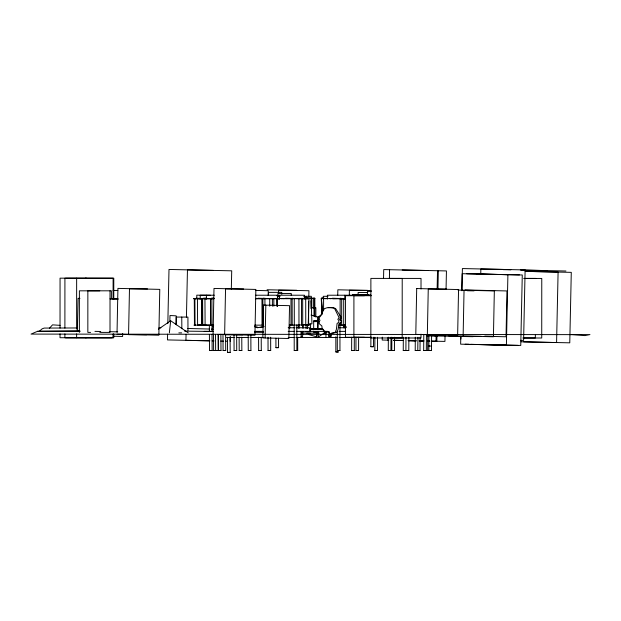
<?xml version="1.0" encoding="UTF-8"?>
<svg xmlns="http://www.w3.org/2000/svg" width="621" height="621" viewBox="0 0 621 621"><rect width="100%" height="100%" fill="white"/><g stroke="black" fill="none" stroke-linecap="round" stroke-linejoin="round"><path stroke-width="0.93" d="M60.027 333.881L60.027 337.723L111.664 337.746M60.027 328.113L60.058 278.161L113.783 278.2L113.767 299.338M64.887 333.888L64.887 337.731L113.744 337.762L113.752 333.919M64.894 328.129L64.918 278.169M76.616 337.746L76.616 333.904M76.624 329.099L76.647 278.185M79.379 332.398L79.387 290.83L111.392 290.814L111.384 298.554M110.026 290.838L110.01 332.398L99.818 332.398M113.084 333.927L113.076 337.77L65.554 337.723M113.1 299.345L113.115 278.208L65.585 278.161M277.44 299.081L277.447 295.223L255.627 295.223M337.087 351.928L335.845 351.913L335.845 336.761M339.974 324.938L339.943 350.5L337.296 350.492L337.312 331.56M339.136 325.156L340.122 325.14L340.122 322.307M340.122 320.42L340.145 298.685L342.769 298.554M341.954 325.086L345.26 325.125L341.674 325.156L341.705 298.701L321.259 298.522L322.058 313.644M343.685 325.148L343.716 298.693L345.276 298.685M420.991 334.145L420.991 337.987L370.853 337.964L370.884 278.402L421.022 278.425L421.015 288.998M535.341 335.115L535.341 338.003L523.092 337.987M279.512 299.081L279.52 295.223L304.461 295.223L304.453 299.081M306.161 298.235L306.169 296.302M352.844 350.516L351.633 350.485L351.672 337.234M351.633 350.485L354.28 350.5L354.312 337.25M355.98 337.234L355.957 350.492L357.455 350.516L358.589 350.5L358.612 337.25M377.521 337.25L377.483 350.5L375.907 350.508L374.836 350.492L374.874 337.234M323.262 299.206L323.277 296.302L328.004 296.302M327.376 299.081L327.391 295.223L362.322 295.223M344.795 299.081L344.818 295.223M373.524 337.226L373.493 346.697L371.971 346.697L370.853 346.681L370.892 337.211M394.49 337.25L394.428 350.508L393.45 350.516L391.781 350.485L391.835 337.234M358.1 295.394L358.115 292.499L367.787 292.499M367.407 295.278L367.43 291.412L371.296 291.412M390.989 337.25L390.927 350.508L389.313 350.508L388.272 350.485L388.342 337.226M405.979 337.257L405.901 350.508L404.892 350.508L403.254 350.485L403.324 337.226M407.384 350.508L406.142 350.485L408.789 350.508L408.859 337.257M416.644 350.492L420.006 350.516L420.083 337.257M416.412 350.5L415.224 350.485L415.294 337.226M415.208 350.477L417.77 350.516L417.933 337.257M423.794 334.385L423.677 350.477L424.795 350.5L426.309 350.516L426.433 334.416M425.781 350.508L425.028 350.477L427.675 350.516L427.776 335.363M431.595 335.363L431.486 350.516L430.508 350.5L428.839 350.477L428.94 335.332M117.043 332.297L117.92 288.385L159.776 289.378L158.86 335.2L117.012 334.207M122.679 333.609L122.624 336.473L113.107 336.24M213.081 334.261L213.997 288.439L255.852 289.433L254.936 335.255L219.741 334.416M268.163 295.495L268.264 290.721L255.899 290.426M278.573 293.073L278.635 290.209L296.706 290.279M308.816 296.473L308.932 290.744L267.077 289.751M337.731 295.518L337.847 289.79L371.141 290.581M349.305 295.022L349.398 290.248L367.477 290.325M452.763 334.556L452.725 336.466L449.146 336.077M167.608 334.129L167.484 339.92L209.293 340.828M167.833 323.51L168.997 269.452L231.718 270.818L231.322 289.153M186.059 334.548L185.935 340.339L209.906 340.82M186.432 317.176L187.457 269.871L213.259 270.391M230.205 341.286L230.306 336.458M265.113 337.987L265.819 305.159M382.272 337.141L382.21 340.036L388.862 340.184M383.545 278.262L383.731 269.568L446.445 270.935L446.057 289.277M388.063 340.223L388.125 337.327M389.39 278.441L389.577 269.755M436.012 341.255L436.136 335.464M437.13 289.13L437.526 270.787M436.943 335.456L436.819 341.247L431.191 341.131M437.945 289.122L438.333 270.779M445.055 335.612L444.931 341.403L431.3 341.154M460.805 336.45L460.642 344.174L520.755 345.447L522.277 274.979L462.156 273.706L461.799 290.116M460.883 339.027L460.945 336.132M461.923 290.768L462.404 268.559L525.118 269.925L523.604 340.393L520.755 340.331M480.755 273.814L480.856 268.986L506.666 269.506M169.867 321.127L169.999 315.522L176.147 315.833L175.937 324.247M289.712 328.424L289.898 324.667M302.854 331.327L302.567 336.962L300.836 336.194M302.994 328.509L303.188 324.752M317.292 331.327L316.873 336.962L308.606 334.509M317.51 328.509L318.286 318.169M169.37 332.864L170.674 320.762L188.287 332.864M263.203 326.545L263.428 324.667M302.784 326.63L303.032 324.752M329.146 335.456L329.402 333.632M255.099 326.545L255.378 324.667M307.713 298.352L304.981 298.049M49.486 328.23L52.529 324.853L60.144 325.35M289.828 325.156L309.506 324.806L301.379 324.69M569.659 334.572L589.95 334.587L584.928 335.604L571.91 334.634L31.05 334.09L37.547 331.311L39.371 331.249L42.088 328.851L44.176 328.074L76.756 327.966M158.417 329.184L170.674 320.762M322.299 314.117L317.742 317.23L318.115 328.509M325.978 331.761L318.387 336.962L318.208 331.327M260.16 327.562L263.762 326.755M296.473 350.516L297.7 350.485L297.669 337.234M264.034 326.351L257.552 327.764L254.882 326.957M374.836 350.492L376.07 350.477M314.723 308.66L314.692 298.266L277.315 298.647L277.323 306.207M213.678 325.14L210.612 325.156L210.449 298.701L213.826 298.647M339.33 298.491L341.022 298.227M368.3 294.781L353.007 294.509L354.995 294.439M234.001 334.416L234.086 350.508L235.343 350.485M235.483 350.508L236.733 350.485L236.648 334.385M227.441 337.288L227.542 352.433L228.761 352.41M228.963 352.425L230.189 352.402L230.088 337.25M388.272 350.485L389.538 350.485M330.139 298.685L330.977 298.6M276.787 306.153L276.78 298.6L279.66 298.453M321.259 298.522L327.065 298.538M277.455 306.192L277.315 298.647L279.66 298.608L276.78 298.6L279.722 298.577M337.296 350.492L339.943 350.5M204.946 298.67L210.535 298.685L210.698 325.14L205.109 325.125L204.946 298.67L206.288 298.631M248.198 335.356L248.268 350.508L250.915 350.485L250.853 335.34M250.915 350.485L248.307 350.508M391.781 350.485L394.428 350.508M239.116 337.257L239.194 350.508L241.848 350.485L241.771 337.226M335.845 351.913L338.492 351.913L337.25 351.897M277.54 298.468L279.481 298.46L259.011 298.6M268.016 337.25L268.055 350.5L269.615 350.508L270.694 350.492L270.655 337.234M258.569 337.25L258.639 350.508L260.23 350.508L261.286 350.485L261.216 337.226M307.915 298.259L306.075 298.251M275.903 338.181L275.941 347.651L277.44 347.651L278.573 347.636L278.534 338.166M367.826 294.665L352.542 294.455L353.473 294.486M294.183 324.938L294.222 350.5L297.7 350.485M296.815 324.923L296.861 350.492L295.076 350.5L295.806 350.516M337.451 298.554L332.701 298.693M403.254 350.485L405.901 350.508M307.325 298.39L311.082 298.251L311.959 323.859L309.134 323.968M222.978 334.416L223.079 350.516L225.71 350.477L225.617 334.385M225.71 350.485L223.079 350.516M209.401 334.416L209.502 350.516L211.07 350.5L212.149 350.485L212.04 334.385M215.534 334.416L215.642 350.516L216.1 350.5M370.861 346.673L372.026 346.665M373.485 346.697L372.321 346.704M199.03 298.678L193.775 298.662L196.539 298.592M201.499 298.701L202.593 298.693L202.772 325.148L201.678 325.156L201.499 298.701L210.007 298.623M201.678 325.156L202.089 325.14L201.926 300.58M241.848 350.485L239.194 350.508M377.483 350.5L376.248 350.516M199.411 298.647L198.627 298.67L201.91 298.685M199.589 325.101L198.805 325.125L208.757 325.125M361.577 294.773L366.739 294.765L355.887 294.439M281.235 298.685L283.681 298.616M213.515 334.416L213.624 350.516L218.879 350.508L220.991 350.477L220.882 334.385M215.766 350.516L216.263 350.477L215.642 350.516M219.492 350.492L218.056 350.485M200.606 325.101L198.65 325.148L201.15 325.156M205.341 325.101L203.385 325.148L205.885 325.156M203.16 325.094L194.458 325.156L194.288 298.701L195.126 298.678M194.458 325.156L195.297 325.14L193.946 325.117M361.585 294.556L353.007 294.509L358.635 294.432M255.518 298.693L277.696 298.554M291.156 298.577L283.409 298.693M291.024 325.14L290.977 298.685L305.711 298.554L305.757 325.008M390.896 350.508L389.662 350.508M263.257 298.585L255.635 298.685M340.688 298.608L344.624 298.585M277.44 295.402L279.132 295.379M268.21 298.561L273.822 298.623L273.845 306.184M324.736 298.631L326.374 298.608M417.77 350.516L417.289 350.5L420.006 350.508M85.442 278.177L86.311 278.169M194.435 298.639L202.989 298.639M205.986 298.693L212.079 298.631M308.645 298.39L310.461 298.375L307.574 298.39M323.991 298.29L321.406 298.321L322.082 313.442M85.403 337.739L86.28 337.731M210.721 350.508L209.518 350.516M210.93 350.492L212.149 350.485M214.781 350.5L213.632 350.516M215.099 350.492L215.984 350.477M219.834 350.492L220.991 350.477M216.861 350.5L216.217 350.508M217.071 350.485L218.46 350.516M295.635 350.485L296.776 350.485M193.775 298.662L196.655 298.631M303.638 298.375L309.118 298.321L304.818 298.227M204.022 325.125L206.133 325.101M202.593 298.693L206.118 298.67M277.478 298.383L280.079 298.359L277.253 298.352M367.733 294.703L358.41 294.711L370.807 294.874M210.449 298.701L214.33 298.678M262.854 298.701L262.939 325.156L262.046 325.14L261.969 298.685L269.716 298.67L269.739 306.223M295.759 298.561L297.28 298.554M262.046 325.14L254.851 325.156M37.547 331.311L79.845 331.055L39.371 331.249M259.881 350.508L258.639 350.508M260.036 350.485L261.286 350.485M306.223 298.359L314.979 298.321M340.937 298.53L344.593 298.53M304.391 298.468L306.2 298.46M277.09 347.659L275.941 347.651M277.416 347.628L278.565 347.628M269.266 350.516L268.07 350.508M269.483 350.477L270.694 350.492M428.839 350.477L431.486 350.516M322.835 298.577L327.36 298.577M338.647 298.561L345.307 298.577L342.024 298.631M341.705 298.701L343.716 298.693M425.051 350.477L425.618 350.485M230.189 352.402L227.542 352.433M524.411 278.441L541.768 278.449L541.729 338.01L523.006 337.987M523.969 278.425L536.039 278.433M368.307 294.727L357.882 294.564L367.547 294.618M214.338 295.223L200.226 295.223L200.241 299.081M371.451 295.705L345.447 295.705L345.439 337.273L371.443 337.273M277.276 296.302L280.118 296.302M303.646 296.302L311.323 296.302L311.331 298.235M292.887 298.554L302.675 298.623L302.722 325.078M338.336 298.554L344.787 298.538L342.862 298.538M344.616 298.631L332.771 298.6M311.416 307.76L315.856 307.76L315.856 317.129M318.472 320.855L313.675 320.855L313.675 329.27M313.675 321.104L318.356 321.104M313.675 321.352L318.356 321.352M313.675 321.608L318.433 321.608M343.77 326.817L345.913 326.817M343.995 326.902L345.944 326.902M343.964 326.988L345.944 326.988M343.964 327.484L345.889 327.484M345.804 327.733L343.77 327.733L343.77 324.899M288.191 327.764L294.727 327.764M296.116 327.764L309.7 327.764L309.7 331.373M339.074 327.764L345.75 327.764M310.073 328.788L322.672 328.788M310.616 328.905L322.664 328.82M310.616 329.021L322.656 328.959M310.616 329.083L322.656 329.153M310.616 329.215L322.656 329.27M310.624 329.316L322.672 329.386M204.231 331.373L212.964 331.373M254.726 331.373L263.374 331.373M288.191 331.373L294.727 331.373M296.59 331.373L327.826 331.373M339.074 331.373L345.633 331.373M306.083 331.467L310.57 331.467L310.57 323.968M313.675 331.855L318.433 331.855M318.472 332.111L313.675 332.111L313.675 331.187M324.24 332.111L326.157 332.111M178.825 332.864L181.666 332.864M306.821 333.151L319.357 333.151M324.193 333.151L326.134 333.151M430.788 335.705L437.557 335.705M226.494 337.475L234.785 337.475M236.71 337.475L249.075 337.475M250.954 337.475L263.374 337.475M288.191 337.475L295.06 337.475M296.59 337.475L337.514 337.475M339.074 337.475L352.192 337.475M354.055 337.475L371.436 337.475M389.693 278.41L402.214 278.425L402.183 337.987L389.662 337.971M524.07 278.425L535.372 278.441M99.771 290.83L87.856 290.822L87.84 332.39L90.581 332.398M353.007 294.509L368.113 294.533M364.465 295.712L353.916 295.697L353.9 337.265L364.449 337.281M324.162 298.328L321.406 298.321L322.641 298.39M329.014 336.372L330.877 336.372L330.915 333.43L335.154 332.398L336.357 329.534L337.094 323.456L338.755 322.338L338.787 320.42L337.793 319.31L338.818 318.115L338.833 317.114L334.517 308.396L333.392 307.806L328.191 307.69M423.685 350.477L424.857 350.492M286.149 298.6L293.244 298.631M194.288 298.701L194.878 298.701L195.048 325.156M446.328 289.091L428.257 289.013L427.341 334.835L443.51 334.905M243.626 288.975L225.547 288.897L224.631 334.719L242.71 334.797M147.55 288.92L129.478 288.843L128.563 334.665L146.634 334.742M494.727 290.488L464.042 290.411L463.126 336.233L481.197 336.31M324.278 298.336L321.406 298.321L323.766 298.352M484.302 336.272L493.811 336.31M296.364 350.477L294.222 350.5M210.457 295.254L196.779 295.169L196.795 298.072M184.592 331.133L213.391 331.474M357.106 350.516L356.05 350.5M357.44 350.477L358.589 350.5M357.882 294.564L367.57 294.641M338.988 298.538L345.33 298.67M340.122 325.14L341.674 325.156M431.308 346.068L428.878 346.029L429.499 346.044M353.07 350.477L354.28 350.5M368.222 294.781L363.929 294.727L365.342 294.765M425.928 350.485L427.675 350.516M407.547 350.485L408.789 350.508M360.498 294.517L367.686 294.61M254.68 332.258L263.327 332.39M300.797 332.996L310.399 333.151M467.31 290.737L474.025 290.861M427.046 335.829L473.109 336.683M521.694 270.073L547.505 270.593M402.183 269.995L427.993 270.515M400.669 340.463L403.433 340.518M408.044 340.611L415.418 340.758M503.243 269.646L510.842 269.817M520.344 270.019L565.956 271.012M525.374 271.385L571.281 272.355L569.768 342.823L520.988 341.791M466.689 273.752L519.42 274.917M364.605 294.82L365.505 294.843M117.431 298.988L110.002 298.833L118.448 299.019M79.938 298.375L78.075 298.336L77.369 331.164L80.171 331.226M94.951 331.366L100.734 331.482M109.319 331.668L117.742 331.855M393.613 340.285L403.013 340.525M424.027 340.952L419.043 340.882L423.708 340.929L419.943 340.89M427.527 341.069L429.724 341.069M393.691 340.339L403.06 340.541M427.442 341.053L429.321 341.092M465.176 344.22L468.94 344.306M470.827 344.345L517.906 345.377M212.149 340.89L214.043 340.929M220.696 341.076L223.552 341.139M225.446 341.177L227.348 341.224M525.18 271.361L558.093 272.099L556.579 342.567L523.666 341.829M476.517 273.993L507.908 274.699L506.394 345.167L475.003 344.453M465.098 289.953L506.953 290.946L506.037 336.768L485.11 336.272M457.964 290.054L494.339 290.946L493.423 336.768L451.576 335.775M113.076 290.403L117.827 290.512M448.486 335.674L451.343 335.744M158.992 327.772L160.901 327.818M187.581 328.478L209.51 329.037M257.994 298.227L279.349 298.895M196.112 298.22L199.846 298.344M339.508 298.577L340.021 298.6M285.544 298.227L309.025 298.98L308.202 324.597L304.445 324.473M211.427 329.099L213.337 329.161M203.106 298.227L206.576 298.344M211.614 298.227L214.315 298.321M332.452 298.227L344.779 298.701M211.831 298.227L213.585 298.29M236.733 350.485L234.086 350.508M204.682 298.227L206.459 298.297M276.912 295.464L279.792 295.666M263.273 298.227L266.463 298.491M434.211 335.705L436.579 335.93M292.188 298.227L293.787 298.491M326.367 331.614L329.456 332.08M311.012 315.057L318.356 317.23M254.928 326.421L258.39 327.492M322.152 313.644L321.492 298.53L322.082 313.667M181.767 317.067L181.852 328.688M291.241 295.379L291.233 293.454L277.96 293.454L277.975 296.349M281.794 294.3L281.779 292.367L268.513 292.367L268.528 295.262M213.298 325.156L213.104 327.073L213.096 325.187M211.877 298.693L212.025 331.544M209.339 324.954L209.378 331.583M197.439 298.685L197.602 325.14M187.977 330.62L187.915 317.067L176.325 317.067L176.364 324.814M314.7 308.676L314.668 298.282L313.395 298.251L313.426 308.645M311.719 298.251L311.75 308.645M272.378 298.647L272.402 306.207M264.919 298.693L264.942 305.307M206.413 295.223L206.428 299.081M308.583 301.201L308.621 324.822M301.488 298.647L301.534 325.101M298.934 298.67L298.973 325.125M294.261 298.693L294.307 325.148M292.134 298.701L292.18 325.156M343.964 324.899L343.964 327.733M325.947 331.373L325.947 337.475M323.595 298.771L323.595 310.368M323.595 329.565L323.595 331.373M316.625 333.982L316.625 337.475M314.754 316.151L314.754 307.69L313.993 307.69L313.993 316.151M311.455 308.552L311.587 300.277L311.012 300.89L311.012 308.621M307.574 324.884L307.574 328.649M306.083 324.907L306.083 328.656M301.255 331.373L301.255 337.475M299.229 324.76L299.229 328.191M298.328 324.76L298.328 328.191M319.303 321.562L319.272 323.727L321.864 325.994L322.167 329.254L325.21 331.505L329.184 332.056L328.633 336.341L331.024 336.388L331.063 333.438L336.497 332.522L338.018 329.689L338.95 323.626L340.005 323.525L341.076 322.555L341.1 320.638L339.819 319.497L341.139 318.332L341.154 317.331L335.573 308.497C332.01 307.279 327.57 306.953 324.123 308.854L320.576 316.136L319.365 317.401L319.341 319.279L319.986 320.374L319.303 321.562M416.699 288.555L415.791 334.377L457.638 335.371L458.554 289.549L416.699 288.555M263.529 305.097L262.823 337.925L288.843 338.499L289.549 305.672L263.529 305.097M203.339 298.623L198.642 298.685L203.37 298.639M309.165 324.775L308.559 324.783L309.165 324.775M279.815 298.53L277.207 298.522L279.823 298.554M416.21 340.82L408.672 340.65L416.194 340.813M218.359 350.516L218.25 334.416L218.289 350.477"/></g></svg>
